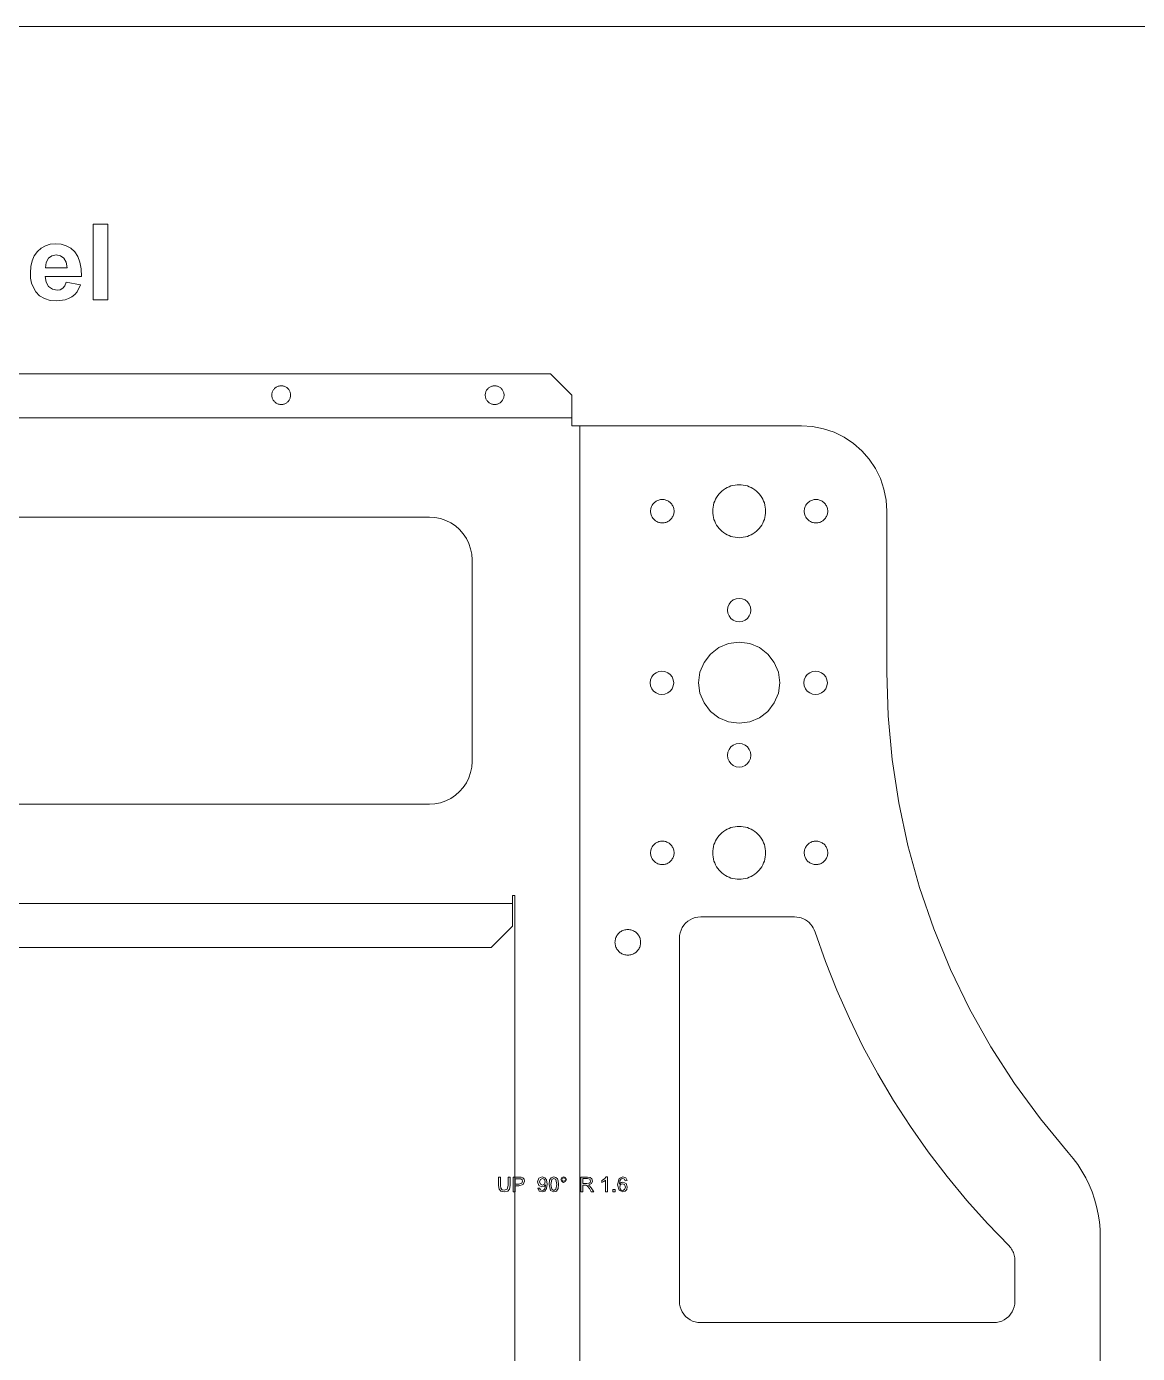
# Model space of a CAD drawing. Extents: x -144 to 2042, y -154 to 468.
# Drawn here: x 1122.8 to 1383, y 157 to 467.7 of the extents above; entities that cross this region are included whole.
import ezdxf

# ---------------------------------------------------------------- set-up
doc = ezdxf.new("R2010")
doc.units = 0
for name, color, linetype, lineweight in [('2.5mm mild steel', 7, 'BYLAYER', 5), ('Layer0', 7, 'BYLAYER', 5), ('MTEXT', 7, 'BYLAYER', 5)]:
    doc.layers.add(name, color=color, linetype=linetype, lineweight=lineweight)

msp = doc.modelspace()

# ---------------------------------------------------------------- linework, layer by layer
at = {"layer": '2.5mm mild steel'}
for p, q in [((1138.4, 403.69), (1138.4, 421.39)), ((1138.4, 421.39), (1141.79, 421.39)), ((1141.79, 421.39), (1141.79, 403.69)), ((1126.21, 415.78), (1127.21, 416.35)), ((1127.21, 416.35), (1128.32, 416.69)), ((1128.32, 416.69), (1129.53, 416.8)), ((1129.53, 416.8), (1130.89, 416.68)), ((1130.89, 416.68), (1132.09, 416.33)), ((1124.07, 412.84), (1124.59, 414.01)), ((1124.59, 414.01), (1125.32, 415)), ((1125.32, 415), (1126.21, 415.78)), ((1127.9, 413.4), (1127.36, 412.44)), ((1128.73, 414), (1127.9, 413.4)), ((1129.74, 414.2), (1128.73, 414)), ((1130.7, 414.01), (1129.74, 414.2)), ((1131.5, 413.44), (1130.7, 414.01)), ((1132.05, 412.49), (1131.5, 413.44)), ((1132.09, 416.33), (1133.15, 415.74)), ((1133.15, 415.74), (1134.05, 414.91)), ((1134.05, 414.91), (1134.77, 413.84)), ((1134.77, 413.84), (1135.27, 412.52)), ((1123.66, 410), (1123.76, 411.51)), ((1123.76, 411.51), (1124.07, 412.84)), ((1127.36, 412.44), (1127.19, 411.2)), ((1127.19, 411.2), (1132.26, 411.2)), ((1132.26, 411.2), (1132.05, 412.49)), ((1135.27, 412.52), (1135.56, 410.95)), ((1135.56, 410.95), (1135.63, 409.12)), ((1123.73, 408.73), (1123.66, 410)), ((1123.97, 407.56), (1123.73, 408.73)), ((1124.37, 406.52), (1123.97, 407.56)), ((1135.63, 409.12), (1127.13, 409.12)), ((1127.13, 409.12), (1127.36, 407.78)), ((1127.36, 407.78), (1127.95, 406.77)), ((1131.73, 406.94), (1132.07, 407.77)), ((1132.07, 407.77), (1135.45, 407.2)), ((1135.45, 407.2), (1134.61, 405.56)), ((1124.92, 405.58), (1124.37, 406.52)), ((1125.83, 404.63), (1124.92, 405.58)), ((1126.96, 403.95), (1125.83, 404.63)), ((1128.31, 403.54), (1126.96, 403.95)), ((1127.95, 406.77), (1128.83, 406.14)), ((1128.83, 406.14), (1129.91, 405.93)), ((1129.91, 405.93), (1130.64, 406.04)), ((1130.64, 406.04), (1131.25, 406.37)), ((1131.25, 406.37), (1131.73, 406.94)), ((1132.64, 403.95), (1131.81, 403.64)), ((1133.39, 404.37), (1132.64, 403.95)), ((1134.05, 404.91), (1133.39, 404.37)), ((1134.61, 405.56), (1134.05, 404.91)), ((1129.87, 403.4), (1128.31, 403.54)), ((1131.81, 403.64), (1129.87, 403.4)), ((1141.79, 403.69), (1138.4, 403.69))]:
    msp.add_line(p, q, dxfattribs=at)
at = {"layer": 'Layer0'}
for p, q in [((-143.91, 467.66), (1391.75, 467.66)), ((1245.55, 386.35), (868.75, 386.35)), ((1250.55, 381.35), (1245.55, 386.35)), ((1180.4, 382.2), (1180.34, 382.03)), ((1180.47, 382.35), (1180.4, 382.2)), ((1180.56, 382.5), (1180.47, 382.35)), ((1180.65, 382.65), (1180.56, 382.5)), ((1180.76, 382.78), (1180.65, 382.65)), ((1180.88, 382.91), (1180.76, 382.78)), ((1181.01, 383.03), (1180.88, 382.91)), ((1181.14, 383.13), (1181.01, 383.03)), ((1181.29, 383.23), (1181.14, 383.13)), ((1181.44, 383.31), (1181.29, 383.23)), ((1181.59, 383.39), (1181.44, 383.31)), ((1181.75, 383.45), (1181.59, 383.39)), ((1181.92, 383.49), (1181.75, 383.45)), ((1182.09, 383.53), (1181.92, 383.49)), ((1182.26, 383.55), (1182.09, 383.53)), ((1182.43, 383.55), (1182.26, 383.55)), ((1182.61, 383.55), (1182.43, 383.55)), ((1182.78, 383.53), (1182.61, 383.55)), ((1182.95, 383.49), (1182.78, 383.53)), ((1183.11, 383.45), (1182.95, 383.49)), ((1183.28, 383.39), (1183.11, 383.45)), ((1183.43, 383.31), (1183.28, 383.39)), ((1183.58, 383.23), (1183.43, 383.31)), ((1183.73, 383.13), (1183.58, 383.23)), ((1183.86, 383.03), (1183.73, 383.13)), ((1183.99, 382.91), (1183.86, 383.03)), ((1184.11, 382.78), (1183.99, 382.91)), ((1184.21, 382.65), (1184.11, 382.78)), ((1184.31, 382.5), (1184.21, 382.65)), ((1184.39, 382.35), (1184.31, 382.5)), ((1184.47, 382.2), (1184.39, 382.35)), ((1184.53, 382.03), (1184.47, 382.2)), ((1230.4, 382.2), (1230.34, 382.03)), ((1230.47, 382.35), (1230.4, 382.2)), ((1230.56, 382.5), (1230.47, 382.35)), ((1230.65, 382.65), (1230.56, 382.5)), ((1230.76, 382.78), (1230.65, 382.65)), ((1230.88, 382.91), (1230.76, 382.78)), ((1231.01, 383.03), (1230.88, 382.91)), ((1231.14, 383.13), (1231.01, 383.03)), ((1231.29, 383.23), (1231.14, 383.13)), ((1231.44, 383.31), (1231.29, 383.23)), ((1231.59, 383.39), (1231.44, 383.31)), ((1231.75, 383.45), (1231.59, 383.39)), ((1231.92, 383.49), (1231.75, 383.45)), ((1232.09, 383.53), (1231.92, 383.49)), ((1232.26, 383.55), (1232.09, 383.53)), ((1232.43, 383.55), (1232.26, 383.55)), ((1232.61, 383.55), (1232.43, 383.55)), ((1232.78, 383.53), (1232.61, 383.55)), ((1232.95, 383.49), (1232.78, 383.53)), ((1233.11, 383.45), (1232.95, 383.49)), ((1233.28, 383.39), (1233.11, 383.45)), ((1233.43, 383.31), (1233.28, 383.39)), ((1233.58, 383.23), (1233.43, 383.31)), ((1233.73, 383.13), (1233.58, 383.23)), ((1233.86, 383.03), (1233.73, 383.13)), ((1233.99, 382.91), (1233.86, 383.03)), ((1234.11, 382.78), (1233.99, 382.91)), ((1234.21, 382.65), (1234.11, 382.78)), ((1234.31, 382.5), (1234.21, 382.65)), ((1234.39, 382.35), (1234.31, 382.5)), ((1234.47, 382.2), (1234.39, 382.35)), ((1234.53, 382.03), (1234.47, 382.2)), ((1180.24, 381.53), (1180.23, 381.35)), ((1180.23, 381.35), (1180.24, 381.18)), ((1180.26, 381.7), (1180.24, 381.53)), ((1180.24, 381.18), (1180.26, 381.01)), ((1180.3, 381.87), (1180.26, 381.7)), ((1180.26, 381.01), (1180.3, 380.84)), ((1180.34, 382.03), (1180.3, 381.87)), ((1180.3, 380.84), (1180.34, 380.67)), ((1180.34, 380.67), (1180.4, 380.51)), ((1180.4, 380.51), (1180.47, 380.36)), ((1180.47, 380.36), (1180.56, 380.2)), ((1180.56, 380.2), (1180.65, 380.06)), ((1180.65, 380.06), (1180.76, 379.93)), ((1180.76, 379.93), (1180.88, 379.8)), ((1180.88, 379.8), (1181.01, 379.68)), ((1181.01, 379.68), (1181.14, 379.57)), ((1181.14, 379.57), (1181.29, 379.48)), ((1181.29, 379.48), (1181.44, 379.39)), ((1181.44, 379.39), (1181.59, 379.32)), ((1181.59, 379.32), (1181.75, 379.26)), ((1181.75, 379.26), (1181.92, 379.21)), ((1181.92, 379.21), (1182.09, 379.18)), ((1182.09, 379.18), (1182.26, 379.16)), ((1182.26, 379.16), (1182.43, 379.15)), ((1182.43, 379.15), (1182.61, 379.16)), ((1182.61, 379.16), (1182.78, 379.18)), ((1182.78, 379.18), (1182.95, 379.21)), ((1182.95, 379.21), (1183.11, 379.26)), ((1183.11, 379.26), (1183.28, 379.32)), ((1183.28, 379.32), (1183.43, 379.39)), ((1183.43, 379.39), (1183.58, 379.48)), ((1183.58, 379.48), (1183.73, 379.57)), ((1183.73, 379.57), (1183.86, 379.68)), ((1183.86, 379.68), (1183.99, 379.8)), ((1183.99, 379.8), (1184.11, 379.93)), ((1184.11, 379.93), (1184.21, 380.06)), ((1184.21, 380.06), (1184.31, 380.2)), ((1184.31, 380.2), (1184.39, 380.36)), ((1184.39, 380.36), (1184.47, 380.51)), ((1184.47, 380.51), (1184.53, 380.67)), ((1184.57, 381.87), (1184.53, 382.03)), ((1184.53, 380.67), (1184.57, 380.84)), ((1184.61, 381.7), (1184.57, 381.87)), ((1184.57, 380.84), (1184.61, 381.01)), ((1184.63, 381.53), (1184.61, 381.7)), ((1184.61, 381.01), (1184.63, 381.18)), ((1184.63, 381.35), (1184.63, 381.53)), ((1184.63, 381.18), (1184.63, 381.35)), ((1230.24, 381.53), (1230.23, 381.35)), ((1230.23, 381.35), (1230.24, 381.18)), ((1230.26, 381.7), (1230.24, 381.53)), ((1230.24, 381.18), (1230.26, 381.01)), ((1230.3, 381.87), (1230.26, 381.7)), ((1230.26, 381.01), (1230.3, 380.84)), ((1230.34, 382.03), (1230.3, 381.87)), ((1230.3, 380.84), (1230.34, 380.67)), ((1230.34, 380.67), (1230.4, 380.51)), ((1230.4, 380.51), (1230.47, 380.36)), ((1230.47, 380.36), (1230.56, 380.2)), ((1230.56, 380.2), (1230.65, 380.06)), ((1230.65, 380.06), (1230.76, 379.93)), ((1230.76, 379.93), (1230.88, 379.8)), ((1230.88, 379.8), (1231.01, 379.68)), ((1231.01, 379.68), (1231.14, 379.57)), ((1231.14, 379.57), (1231.29, 379.48)), ((1231.29, 379.48), (1231.44, 379.39)), ((1231.44, 379.39), (1231.59, 379.32)), ((1231.59, 379.32), (1231.75, 379.26)), ((1231.75, 379.26), (1231.92, 379.21)), ((1231.92, 379.21), (1232.09, 379.18)), ((1232.09, 379.18), (1232.26, 379.16)), ((1232.26, 379.16), (1232.43, 379.15)), ((1232.43, 379.15), (1232.61, 379.16)), ((1232.61, 379.16), (1232.78, 379.18)), ((1232.78, 379.18), (1232.95, 379.21)), ((1232.95, 379.21), (1233.11, 379.26)), ((1233.11, 379.26), (1233.28, 379.32)), ((1233.28, 379.32), (1233.43, 379.39)), ((1233.43, 379.39), (1233.58, 379.48)), ((1233.58, 379.48), (1233.73, 379.57)), ((1233.73, 379.57), (1233.86, 379.68)), ((1233.86, 379.68), (1233.99, 379.8)), ((1233.99, 379.8), (1234.11, 379.93)), ((1234.11, 379.93), (1234.21, 380.06)), ((1234.21, 380.06), (1234.31, 380.2)), ((1234.31, 380.2), (1234.39, 380.36)), ((1234.39, 380.36), (1234.47, 380.51)), ((1234.47, 380.51), (1234.53, 380.67)), ((1234.57, 381.87), (1234.53, 382.03)), ((1234.53, 380.67), (1234.57, 380.84)), ((1234.61, 381.7), (1234.57, 381.87)), ((1234.57, 380.84), (1234.61, 381.01)), ((1234.63, 381.53), (1234.61, 381.7)), ((1234.61, 381.01), (1234.63, 381.18)), ((1234.63, 381.35), (1234.63, 381.53)), ((1234.63, 381.18), (1234.63, 381.35)), ((1250.55, 381.35), (1250.55, 376.07)), ((1250.55, 376.07), (1250.55, 374.18)), ((1250.55, 374.18), (1252.43, 374.18)), ((1252.43, 374.18), (1304.32, 374.18)), ((1306.93, 374.01), (1304.32, 374.18)), ((1309.5, 373.5), (1306.93, 374.01)), ((1311.97, 372.66), (1309.5, 373.5)), ((1314.32, 371.5), (1311.97, 372.66)), ((1316.49, 370.05), (1314.32, 371.5)), ((1318.46, 368.33), (1316.49, 370.05)), ((1320.19, 366.36), (1318.46, 368.33)), ((1321.64, 364.18), (1320.19, 366.36)), ((1322.8, 361.84), (1321.64, 364.18)), ((1323.64, 359.36), (1322.8, 361.84)), ((1284.43, 357.42), (1284.2, 357)), ((1284.7, 357.83), (1284.43, 357.42)), ((1285.01, 358.21), (1284.7, 357.83)), ((1285.34, 358.57), (1285.01, 358.21)), ((1285.69, 358.9), (1285.34, 358.57)), ((1286.08, 359.2), (1285.69, 358.9)), ((1286.48, 359.47), (1286.08, 359.2)), ((1286.9, 359.71), (1286.48, 359.47)), ((1287.35, 359.91), (1286.9, 359.71)), ((1287.8, 360.08), (1287.35, 359.91)), ((1288.27, 360.21), (1287.8, 360.08)), ((1288.75, 360.31), (1288.27, 360.21)), ((1289.23, 360.36), (1288.75, 360.31)), ((1289.72, 360.38), (1289.23, 360.36)), ((1290.21, 360.36), (1289.72, 360.38)), ((1290.69, 360.31), (1290.21, 360.36)), ((1291.17, 360.21), (1290.69, 360.31)), ((1291.64, 360.08), (1291.17, 360.21)), ((1292.09, 359.91), (1291.64, 360.08)), ((1292.53, 359.71), (1292.09, 359.91)), ((1292.96, 359.47), (1292.53, 359.71)), ((1293.36, 359.2), (1292.96, 359.47)), ((1293.75, 358.9), (1293.36, 359.2)), ((1294.1, 358.57), (1293.75, 358.9)), ((1294.43, 358.21), (1294.1, 358.57)), ((1294.74, 357.83), (1294.43, 358.21)), ((1295.01, 357.42), (1294.74, 357.83)), ((1295.24, 357), (1295.01, 357.42)), ((1324.15, 356.79), (1323.64, 359.36)), ((1268.98, 354.4), (1268.97, 354.18)), ((1269, 354.61), (1268.98, 354.4)), ((1269.05, 354.83), (1269, 354.61)), ((1269.1, 355.03), (1269.05, 354.83)), ((1269.18, 355.24), (1269.1, 355.03)), ((1269.27, 355.43), (1269.18, 355.24)), ((1269.37, 355.62), (1269.27, 355.43)), ((1269.49, 355.8), (1269.37, 355.62)), ((1269.63, 355.97), (1269.49, 355.8)), ((1269.78, 356.13), (1269.63, 355.97)), ((1269.93, 356.28), (1269.78, 356.13)), ((1270.1, 356.41), (1269.93, 356.28)), ((1270.28, 356.53), (1270.1, 356.41)), ((1270.47, 356.63), (1270.28, 356.53)), ((1270.67, 356.72), (1270.47, 356.63)), ((1270.87, 356.8), (1270.67, 356.72)), ((1271.08, 356.86), (1270.87, 356.8)), ((1271.29, 356.9), (1271.08, 356.86)), ((1271.5, 356.93), (1271.29, 356.9)), ((1271.72, 356.93), (1271.5, 356.93)), ((1271.94, 356.93), (1271.72, 356.93)), ((1272.15, 356.9), (1271.94, 356.93)), ((1272.36, 356.86), (1272.15, 356.9)), ((1272.57, 356.8), (1272.36, 356.86)), ((1272.77, 356.72), (1272.57, 356.8)), ((1272.97, 356.63), (1272.77, 356.72)), ((1273.16, 356.53), (1272.97, 356.63)), ((1273.34, 356.41), (1273.16, 356.53)), ((1273.51, 356.28), (1273.34, 356.41)), ((1273.66, 356.13), (1273.51, 356.28)), ((1273.81, 355.97), (1273.66, 356.13)), ((1273.94, 355.8), (1273.81, 355.97)), ((1274.06, 355.62), (1273.94, 355.8)), ((1274.17, 355.43), (1274.06, 355.62)), ((1274.26, 355.24), (1274.17, 355.43)), ((1274.33, 355.03), (1274.26, 355.24)), ((1274.39, 354.83), (1274.33, 355.03)), ((1274.44, 354.61), (1274.39, 354.83)), ((1274.46, 354.4), (1274.44, 354.61)), ((1274.47, 354.18), (1274.46, 354.4)), ((1283.54, 354.67), (1283.52, 354.18)), ((1283.6, 355.15), (1283.54, 354.67)), ((1283.69, 355.63), (1283.6, 355.15)), ((1283.82, 356.1), (1283.69, 355.63)), ((1283.99, 356.56), (1283.82, 356.1)), ((1284.2, 357), (1283.99, 356.56)), ((1295.45, 356.56), (1295.24, 357)), ((1295.62, 356.1), (1295.45, 356.56)), ((1295.75, 355.63), (1295.62, 356.1)), ((1295.84, 355.15), (1295.75, 355.63)), ((1295.9, 354.67), (1295.84, 355.15)), ((1295.92, 354.18), (1295.9, 354.67)), ((1304.98, 354.4), (1304.97, 354.18)), ((1305, 354.61), (1304.98, 354.4)), ((1305.05, 354.83), (1305, 354.61)), ((1305.1, 355.03), (1305.05, 354.83)), ((1305.18, 355.24), (1305.1, 355.03)), ((1305.27, 355.43), (1305.18, 355.24)), ((1305.37, 355.62), (1305.27, 355.43)), ((1305.49, 355.8), (1305.37, 355.62)), ((1305.63, 355.97), (1305.49, 355.8)), ((1305.78, 356.13), (1305.63, 355.97)), ((1305.93, 356.28), (1305.78, 356.13)), ((1306.1, 356.41), (1305.93, 356.28)), ((1306.28, 356.53), (1306.1, 356.41)), ((1306.47, 356.63), (1306.28, 356.53)), ((1306.67, 356.72), (1306.47, 356.63)), ((1306.87, 356.8), (1306.67, 356.72)), ((1307.08, 356.86), (1306.87, 356.8)), ((1307.29, 356.9), (1307.08, 356.86)), ((1307.5, 356.93), (1307.29, 356.9)), ((1307.72, 356.93), (1307.5, 356.93)), ((1307.94, 356.93), (1307.72, 356.93)), ((1308.15, 356.9), (1307.94, 356.93)), ((1308.36, 356.86), (1308.15, 356.9)), ((1308.57, 356.8), (1308.36, 356.86)), ((1308.77, 356.72), (1308.57, 356.8)), ((1308.97, 356.63), (1308.77, 356.72)), ((1309.16, 356.53), (1308.97, 356.63)), ((1309.34, 356.41), (1309.16, 356.53)), ((1309.51, 356.28), (1309.34, 356.41)), ((1309.66, 356.13), (1309.51, 356.28)), ((1309.81, 355.97), (1309.66, 356.13)), ((1309.94, 355.8), (1309.81, 355.97)), ((1310.06, 355.62), (1309.94, 355.8)), ((1310.17, 355.43), (1310.06, 355.62)), ((1310.26, 355.24), (1310.17, 355.43)), ((1310.33, 355.03), (1310.26, 355.24)), ((1310.39, 354.83), (1310.33, 355.03)), ((1310.44, 354.61), (1310.39, 354.83)), ((1310.46, 354.4), (1310.44, 354.61)), ((1310.47, 354.18), (1310.46, 354.4)), ((1324.32, 354.18), (1324.15, 356.79)), ((1217.15, 352.78), (897.15, 352.78)), ((1218.45, 352.7), (1217.15, 352.78)), ((1219.74, 352.44), (1218.45, 352.7)), ((1220.98, 352.02), (1219.74, 352.44)), ((1222.15, 351.44), (1220.98, 352.02)), ((1223.24, 350.72), (1222.15, 351.44)), ((1268.97, 354.18), (1268.98, 353.97)), ((1268.98, 353.97), (1269, 353.75)), ((1269, 353.75), (1269.05, 353.54)), ((1269.05, 353.54), (1269.1, 353.33)), ((1269.1, 353.33), (1269.18, 353.13)), ((1269.18, 353.13), (1269.27, 352.94)), ((1269.27, 352.94), (1269.37, 352.75)), ((1269.37, 352.75), (1269.49, 352.57)), ((1269.49, 352.57), (1269.63, 352.4)), ((1269.63, 352.4), (1269.78, 352.24)), ((1269.78, 352.24), (1269.93, 352.09)), ((1269.93, 352.09), (1270.1, 351.96)), ((1270.1, 351.96), (1270.28, 351.84)), ((1270.28, 351.84), (1270.47, 351.73)), ((1270.47, 351.73), (1270.67, 351.64)), ((1270.67, 351.64), (1270.87, 351.57)), ((1270.87, 351.57), (1271.08, 351.51)), ((1271.08, 351.51), (1271.29, 351.47)), ((1271.29, 351.47), (1271.5, 351.44)), ((1271.5, 351.44), (1271.72, 351.43)), ((1271.72, 351.43), (1271.94, 351.44)), ((1271.94, 351.44), (1272.15, 351.47)), ((1272.15, 351.47), (1272.36, 351.51)), ((1272.36, 351.51), (1272.57, 351.57)), ((1272.57, 351.57), (1272.77, 351.64)), ((1272.77, 351.64), (1272.97, 351.73)), ((1272.97, 351.73), (1273.16, 351.84)), ((1273.16, 351.84), (1273.34, 351.96)), ((1273.34, 351.96), (1273.51, 352.09)), ((1273.51, 352.09), (1273.66, 352.24)), ((1273.66, 352.24), (1273.81, 352.4)), ((1273.81, 352.4), (1273.94, 352.57)), ((1273.94, 352.57), (1274.06, 352.75)), ((1274.06, 352.75), (1274.17, 352.94)), ((1274.17, 352.94), (1274.26, 353.13)), ((1274.26, 353.13), (1274.33, 353.33)), ((1274.33, 353.33), (1274.39, 353.54)), ((1274.39, 353.54), (1274.44, 353.75)), ((1274.44, 353.75), (1274.46, 353.97)), ((1274.46, 353.97), (1274.47, 354.18)), ((1283.52, 354.18), (1283.54, 353.7)), ((1283.54, 353.7), (1283.6, 353.21)), ((1283.6, 353.21), (1283.69, 352.74)), ((1283.69, 352.74), (1283.82, 352.27)), ((1283.82, 352.27), (1283.99, 351.81)), ((1283.99, 351.81), (1284.2, 351.37)), ((1284.2, 351.37), (1284.43, 350.94)), ((1295.01, 350.94), (1295.24, 351.37)), ((1295.24, 351.37), (1295.45, 351.81)), ((1295.45, 351.81), (1295.62, 352.27)), ((1295.62, 352.27), (1295.75, 352.74)), ((1295.75, 352.74), (1295.84, 353.21)), ((1295.84, 353.21), (1295.9, 353.7)), ((1295.9, 353.7), (1295.92, 354.18)), ((1304.97, 354.18), (1304.98, 353.97)), ((1304.98, 353.97), (1305, 353.75)), ((1305, 353.75), (1305.05, 353.54)), ((1305.05, 353.54), (1305.1, 353.33)), ((1305.1, 353.33), (1305.18, 353.13)), ((1305.18, 353.13), (1305.27, 352.94)), ((1305.27, 352.94), (1305.37, 352.75)), ((1305.37, 352.75), (1305.49, 352.57)), ((1305.49, 352.57), (1305.63, 352.4)), ((1305.63, 352.4), (1305.78, 352.24)), ((1305.78, 352.24), (1305.93, 352.09)), ((1305.93, 352.09), (1306.1, 351.96)), ((1306.1, 351.96), (1306.28, 351.84)), ((1306.28, 351.84), (1306.47, 351.73)), ((1306.47, 351.73), (1306.67, 351.64)), ((1306.67, 351.64), (1306.87, 351.57)), ((1306.87, 351.57), (1307.08, 351.51)), ((1307.08, 351.51), (1307.29, 351.47)), ((1307.29, 351.47), (1307.5, 351.44)), ((1307.5, 351.44), (1307.72, 351.43)), ((1307.72, 351.43), (1307.94, 351.44)), ((1307.94, 351.44), (1308.15, 351.47)), ((1308.15, 351.47), (1308.36, 351.51)), ((1308.36, 351.51), (1308.57, 351.57)), ((1308.57, 351.57), (1308.77, 351.64)), ((1308.77, 351.64), (1308.97, 351.73)), ((1308.97, 351.73), (1309.16, 351.84)), ((1309.16, 351.84), (1309.34, 351.96)), ((1309.34, 351.96), (1309.51, 352.09)), ((1309.51, 352.09), (1309.66, 352.24)), ((1309.66, 352.24), (1309.81, 352.4)), ((1309.81, 352.4), (1309.94, 352.57)), ((1309.94, 352.57), (1310.06, 352.75)), ((1310.06, 352.75), (1310.17, 352.94)), ((1310.17, 352.94), (1310.26, 353.13)), ((1310.26, 353.13), (1310.33, 353.33)), ((1310.33, 353.33), (1310.39, 353.54)), ((1310.39, 353.54), (1310.44, 353.75)), ((1310.44, 353.75), (1310.46, 353.97)), ((1310.46, 353.97), (1310.47, 354.18)), ((1324.32, 354.18), (1324.32, 316.47)), ((1224.22, 349.86), (1223.24, 350.72)), ((1225.08, 348.87), (1224.22, 349.86)), ((1225.81, 347.78), (1225.08, 348.87)), ((1284.43, 350.94), (1284.7, 350.54)), ((1284.7, 350.54), (1285.01, 350.16)), ((1285.01, 350.16), (1285.34, 349.8)), ((1285.34, 349.8), (1285.69, 349.47)), ((1285.69, 349.47), (1286.08, 349.17)), ((1286.08, 349.17), (1286.48, 348.9)), ((1286.48, 348.9), (1286.9, 348.66)), ((1286.9, 348.66), (1287.35, 348.46)), ((1287.35, 348.46), (1287.8, 348.29)), ((1287.8, 348.29), (1288.27, 348.16)), ((1288.27, 348.16), (1288.75, 348.06)), ((1288.75, 348.06), (1289.23, 348)), ((1289.23, 348), (1289.72, 347.98)), ((1289.72, 347.98), (1290.21, 348)), ((1290.21, 348), (1290.69, 348.06)), ((1290.69, 348.06), (1291.17, 348.16)), ((1291.17, 348.16), (1291.64, 348.29)), ((1291.64, 348.29), (1292.09, 348.46)), ((1292.09, 348.46), (1292.53, 348.66)), ((1292.53, 348.66), (1292.96, 348.9)), ((1292.96, 348.9), (1293.36, 349.17)), ((1293.36, 349.17), (1293.75, 349.47)), ((1293.75, 349.47), (1294.1, 349.8)), ((1294.1, 349.8), (1294.43, 350.16)), ((1294.43, 350.16), (1294.74, 350.54)), ((1294.74, 350.54), (1295.01, 350.94)), ((1226.39, 346.61), (1225.81, 347.78)), ((1226.81, 345.37), (1226.39, 346.61)), ((1227.06, 344.09), (1226.81, 345.37)), ((1227.15, 342.78), (1227.06, 344.09)), ((1227.15, 295.58), (1227.15, 342.78)), ((1287.78, 332.97), (1287.34, 332.4)), ((1288.34, 333.4), (1287.78, 332.97)), ((1289.01, 333.68), (1288.34, 333.4)), ((1289.72, 333.77), (1289.01, 333.68)), ((1290.43, 333.68), (1289.72, 333.77)), ((1291.09, 333.4), (1290.43, 333.68)), ((1291.66, 332.97), (1291.09, 333.4)), ((1292.1, 332.4), (1291.66, 332.97)), ((1287.06, 331.73), (1286.97, 331.02)), ((1286.97, 331.02), (1287.06, 330.31)), ((1287.34, 332.4), (1287.06, 331.73)), ((1287.06, 330.31), (1287.34, 329.65)), ((1287.34, 329.65), (1287.78, 329.08)), ((1291.66, 329.08), (1292.1, 329.65)), ((1292.38, 331.73), (1292.1, 332.4)), ((1292.1, 329.65), (1292.38, 330.31)), ((1292.47, 331.02), (1292.38, 331.73)), ((1292.38, 330.31), (1292.47, 331.02)), ((1287.78, 329.08), (1288.34, 328.64)), ((1288.34, 328.64), (1289.01, 328.36)), ((1289.01, 328.36), (1289.72, 328.27)), ((1289.72, 328.27), (1290.43, 328.36)), ((1290.43, 328.36), (1291.09, 328.64)), ((1291.09, 328.64), (1291.66, 329.08)), ((1287.26, 323.2), (1284.97, 322.25)), ((1289.72, 323.52), (1287.26, 323.2)), ((1292.18, 323.2), (1289.72, 323.52)), ((1294.47, 322.25), (1292.18, 323.2)), ((1283, 320.74), (1281.49, 318.77)), ((1284.97, 322.25), (1283, 320.74)), ((1296.44, 320.74), (1294.47, 322.25)), ((1297.95, 318.77), (1296.44, 320.74)), ((1281.49, 318.77), (1280.54, 316.48)), ((1298.9, 316.48), (1297.95, 318.77)), ((1268.97, 314.7), (1268.88, 313.99)), ((1268.88, 313.99), (1268.97, 313.27)), ((1269.25, 315.36), (1268.97, 314.7)), ((1269.68, 315.93), (1269.25, 315.36)), ((1270.25, 316.37), (1269.68, 315.93)), ((1270.92, 316.64), (1270.25, 316.37)), ((1271.63, 316.74), (1270.92, 316.64)), ((1272.34, 316.64), (1271.63, 316.74)), ((1273, 316.37), (1272.34, 316.64)), ((1273.57, 315.93), (1273, 316.37)), ((1274.01, 315.36), (1273.57, 315.93)), ((1274.29, 314.7), (1274.01, 315.36)), ((1274.38, 313.99), (1274.29, 314.7)), ((1274.29, 313.27), (1274.38, 313.99)), ((1280.54, 316.48), (1280.22, 314.02)), ((1280.22, 314.02), (1280.54, 311.56)), ((1299.22, 314.02), (1298.9, 316.48)), ((1298.9, 311.56), (1299.22, 314.02)), ((1304.97, 314.7), (1304.88, 313.99)), ((1304.88, 313.99), (1304.97, 313.27)), ((1305.25, 315.36), (1304.97, 314.7)), ((1305.68, 315.93), (1305.25, 315.36)), ((1306.25, 316.37), (1305.68, 315.93)), ((1306.92, 316.64), (1306.25, 316.37)), ((1307.63, 316.74), (1306.92, 316.64)), ((1308.34, 316.64), (1307.63, 316.74)), ((1309, 316.37), (1308.34, 316.64)), ((1309.57, 315.93), (1309, 316.37)), ((1310.01, 315.36), (1309.57, 315.93)), ((1310.29, 314.7), (1310.01, 315.36)), ((1310.38, 313.99), (1310.29, 314.7)), ((1310.29, 313.27), (1310.38, 313.99)), ((1324.32, 316.47), (1324.63, 306.24)), ((1268.97, 313.27), (1269.25, 312.61)), ((1269.25, 312.61), (1269.68, 312.04)), ((1269.68, 312.04), (1270.25, 311.61)), ((1270.25, 311.61), (1270.92, 311.33)), ((1270.92, 311.33), (1271.63, 311.24)), ((1271.63, 311.24), (1272.34, 311.33)), ((1272.34, 311.33), (1273, 311.61)), ((1273, 311.61), (1273.57, 312.04)), ((1273.57, 312.04), (1274.01, 312.61)), ((1274.01, 312.61), (1274.29, 313.27)), ((1280.54, 311.56), (1281.49, 309.27)), ((1297.95, 309.27), (1298.9, 311.56)), ((1304.97, 313.27), (1305.25, 312.61)), ((1305.25, 312.61), (1305.68, 312.04)), ((1305.68, 312.04), (1306.25, 311.61)), ((1306.25, 311.61), (1306.92, 311.33)), ((1306.92, 311.33), (1307.63, 311.24)), ((1307.63, 311.24), (1308.34, 311.33)), ((1308.34, 311.33), (1309, 311.61)), ((1309, 311.61), (1309.57, 312.04)), ((1309.57, 312.04), (1310.01, 312.61)), ((1310.01, 312.61), (1310.29, 313.27)), ((1281.49, 309.27), (1283, 307.3)), ((1296.44, 307.3), (1297.95, 309.27)), ((1283, 307.3), (1284.97, 305.79)), ((1284.97, 305.79), (1287.26, 304.84)), ((1287.26, 304.84), (1289.72, 304.52)), ((1289.72, 304.52), (1292.18, 304.84)), ((1292.18, 304.84), (1294.47, 305.79)), ((1294.47, 305.79), (1296.44, 307.3)), ((1324.63, 306.24), (1325.55, 296.04)), ((1287.34, 298.4), (1287.06, 297.73)), ((1287.78, 298.97), (1287.34, 298.4)), ((1288.34, 299.4), (1287.78, 298.97)), ((1289.01, 299.68), (1288.34, 299.4)), ((1289.72, 299.77), (1289.01, 299.68)), ((1290.43, 299.68), (1289.72, 299.77)), ((1291.09, 299.4), (1290.43, 299.68)), ((1291.66, 298.97), (1291.09, 299.4)), ((1292.1, 298.4), (1291.66, 298.97)), ((1292.38, 297.73), (1292.1, 298.4)), ((1227.06, 294.28), (1227.15, 295.58)), ((1287.06, 297.73), (1286.97, 297.02)), ((1286.97, 297.02), (1287.06, 296.31)), ((1287.06, 296.31), (1287.34, 295.65)), ((1287.34, 295.65), (1287.78, 295.08)), ((1291.66, 295.08), (1292.1, 295.65)), ((1292.1, 295.65), (1292.38, 296.31)), ((1292.47, 297.02), (1292.38, 297.73)), ((1292.38, 296.31), (1292.47, 297.02)), ((1325.55, 296.04), (1327.09, 285.92)), ((1226.39, 291.76), (1226.81, 293)), ((1226.81, 293), (1227.06, 294.28)), ((1287.78, 295.08), (1288.34, 294.64)), ((1288.34, 294.64), (1289.01, 294.36)), ((1289.01, 294.36), (1289.72, 294.27)), ((1289.72, 294.27), (1290.43, 294.36)), ((1290.43, 294.36), (1291.09, 294.64)), ((1291.09, 294.64), (1291.66, 295.08)), ((1224.22, 288.51), (1225.08, 289.5)), ((1225.08, 289.5), (1225.81, 290.58)), ((1225.81, 290.58), (1226.39, 291.76)), ((1218.45, 285.67), (1219.74, 285.92)), ((1219.74, 285.92), (1220.98, 286.35)), ((1220.98, 286.35), (1222.15, 286.92)), ((1222.15, 286.92), (1223.24, 287.65)), ((1223.24, 287.65), (1224.22, 288.51)), ((1327.09, 285.92), (1329.23, 275.91)), ((897.15, 285.58), (1217.15, 285.58)), ((1217.15, 285.58), (1218.45, 285.67)), ((1286.9, 279.71), (1286.48, 279.47)), ((1287.35, 279.91), (1286.9, 279.71)), ((1287.8, 280.08), (1287.35, 279.91)), ((1288.27, 280.21), (1287.8, 280.08)), ((1288.75, 280.31), (1288.27, 280.21)), ((1289.23, 280.36), (1288.75, 280.31)), ((1289.72, 280.38), (1289.23, 280.36)), ((1290.21, 280.36), (1289.72, 280.38)), ((1290.69, 280.31), (1290.21, 280.36)), ((1291.17, 280.21), (1290.69, 280.31)), ((1291.64, 280.08), (1291.17, 280.21)), ((1292.09, 279.91), (1291.64, 280.08)), ((1292.53, 279.71), (1292.09, 279.91)), ((1292.96, 279.47), (1292.53, 279.71)), ((1270.28, 276.53), (1270.1, 276.41)), ((1270.47, 276.63), (1270.28, 276.53)), ((1270.67, 276.72), (1270.47, 276.63)), ((1270.87, 276.8), (1270.67, 276.72)), ((1271.08, 276.86), (1270.87, 276.8)), ((1271.29, 276.9), (1271.08, 276.86)), ((1271.5, 276.93), (1271.29, 276.9)), ((1271.72, 276.93), (1271.5, 276.93)), ((1271.94, 276.93), (1271.72, 276.93)), ((1272.15, 276.9), (1271.94, 276.93)), ((1272.36, 276.86), (1272.15, 276.9)), ((1272.57, 276.8), (1272.36, 276.86)), ((1272.77, 276.72), (1272.57, 276.8)), ((1272.97, 276.63), (1272.77, 276.72)), ((1273.16, 276.53), (1272.97, 276.63)), ((1273.34, 276.41), (1273.16, 276.53)), ((1283.99, 276.56), (1283.82, 276.1)), ((1284.2, 277), (1283.99, 276.56)), ((1284.43, 277.42), (1284.2, 277)), ((1284.7, 277.83), (1284.43, 277.42)), ((1285.01, 278.21), (1284.7, 277.83)), ((1285.34, 278.57), (1285.01, 278.21)), ((1285.69, 278.9), (1285.34, 278.57)), ((1286.08, 279.2), (1285.69, 278.9)), ((1286.48, 279.47), (1286.08, 279.2)), ((1293.36, 279.2), (1292.96, 279.47)), ((1293.75, 278.9), (1293.36, 279.2)), ((1294.1, 278.57), (1293.75, 278.9)), ((1294.43, 278.21), (1294.1, 278.57)), ((1294.74, 277.83), (1294.43, 278.21)), ((1295.01, 277.42), (1294.74, 277.83)), ((1295.24, 277), (1295.01, 277.42)), ((1295.45, 276.56), (1295.24, 277)), ((1295.62, 276.1), (1295.45, 276.56)), ((1306.3, 276.54), (1306.12, 276.42)), ((1306.49, 276.64), (1306.3, 276.54)), ((1306.69, 276.73), (1306.49, 276.64)), ((1306.89, 276.81), (1306.69, 276.73)), ((1307.1, 276.86), (1306.89, 276.81)), ((1307.31, 276.9), (1307.1, 276.86)), ((1307.53, 276.93), (1307.31, 276.9)), ((1307.74, 276.93), (1307.53, 276.93)), ((1307.96, 276.92), (1307.74, 276.93)), ((1308.17, 276.9), (1307.96, 276.92)), ((1308.38, 276.85), (1308.17, 276.9)), ((1308.59, 276.79), (1308.38, 276.85)), ((1308.79, 276.72), (1308.59, 276.79)), ((1308.99, 276.62), (1308.79, 276.72)), ((1309.18, 276.52), (1308.99, 276.62)), ((1268.98, 274.4), (1268.97, 274.18)), ((1268.97, 274.18), (1268.98, 273.97)), ((1269, 274.61), (1268.98, 274.4)), ((1268.98, 273.97), (1269, 273.75)), ((1269.05, 274.83), (1269, 274.61)), ((1269, 273.75), (1269.05, 273.54)), ((1269.1, 275.03), (1269.05, 274.83)), ((1269.05, 273.54), (1269.1, 273.33)), ((1269.18, 275.24), (1269.1, 275.03)), ((1269.27, 275.43), (1269.18, 275.24)), ((1269.37, 275.62), (1269.27, 275.43)), ((1269.49, 275.8), (1269.37, 275.62)), ((1269.63, 275.97), (1269.49, 275.8)), ((1269.78, 276.13), (1269.63, 275.97)), ((1269.93, 276.28), (1269.78, 276.13)), ((1270.1, 276.41), (1269.93, 276.28)), ((1273.51, 276.28), (1273.34, 276.41)), ((1273.66, 276.13), (1273.51, 276.28)), ((1273.81, 275.97), (1273.66, 276.13)), ((1273.94, 275.8), (1273.81, 275.97)), ((1274.06, 275.62), (1273.94, 275.8)), ((1274.17, 275.43), (1274.06, 275.62)), ((1274.26, 275.24), (1274.17, 275.43)), ((1274.33, 275.03), (1274.26, 275.24)), ((1274.39, 274.83), (1274.33, 275.03)), ((1274.33, 273.33), (1274.39, 273.54)), ((1274.44, 274.61), (1274.39, 274.83)), ((1274.39, 273.54), (1274.44, 273.75)), ((1274.46, 274.4), (1274.44, 274.61)), ((1274.44, 273.75), (1274.46, 273.97)), ((1274.47, 274.18), (1274.46, 274.4)), ((1274.46, 273.97), (1274.47, 274.18)), ((1283.54, 274.67), (1283.52, 274.18)), ((1283.52, 274.18), (1283.54, 273.7)), ((1283.6, 275.15), (1283.54, 274.67)), ((1283.54, 273.7), (1283.6, 273.21)), ((1283.69, 275.63), (1283.6, 275.15)), ((1283.82, 276.1), (1283.69, 275.63)), ((1295.75, 275.63), (1295.62, 276.1)), ((1295.84, 275.15), (1295.75, 275.63)), ((1295.9, 274.67), (1295.84, 275.15)), ((1295.84, 273.21), (1295.9, 273.7)), ((1295.92, 274.18), (1295.9, 274.67)), ((1295.9, 273.7), (1295.92, 274.18)), ((1304.98, 274.42), (1304.97, 274.21)), ((1304.97, 274.21), (1304.98, 273.99)), ((1305.01, 274.64), (1304.98, 274.42)), ((1304.98, 273.99), (1305, 273.78)), ((1305, 273.78), (1305.04, 273.56)), ((1305.05, 274.85), (1305.01, 274.64)), ((1305.04, 273.56), (1305.1, 273.36)), ((1305.11, 275.06), (1305.05, 274.85)), ((1305.19, 275.26), (1305.11, 275.06)), ((1305.28, 275.45), (1305.19, 275.26)), ((1305.39, 275.64), (1305.28, 275.45)), ((1305.51, 275.82), (1305.39, 275.64)), ((1305.64, 275.99), (1305.51, 275.82)), ((1305.79, 276.14), (1305.64, 275.99)), ((1305.95, 276.29), (1305.79, 276.14)), ((1306.12, 276.42), (1305.95, 276.29)), ((1309.35, 276.4), (1309.18, 276.52)), ((1309.52, 276.26), (1309.35, 276.4)), ((1309.68, 276.11), (1309.52, 276.26)), ((1309.83, 275.95), (1309.68, 276.11)), ((1309.96, 275.78), (1309.83, 275.95)), ((1310.08, 275.6), (1309.96, 275.78)), ((1310.18, 275.41), (1310.08, 275.6)), ((1310.27, 275.22), (1310.18, 275.41)), ((1310.34, 275.01), (1310.27, 275.22)), ((1310.33, 273.31), (1310.39, 273.52)), ((1310.4, 274.8), (1310.34, 275.01)), ((1310.39, 273.52), (1310.43, 273.73)), ((1310.44, 274.59), (1310.4, 274.8)), ((1310.43, 273.73), (1310.46, 273.95)), ((1310.46, 274.38), (1310.44, 274.59)), ((1310.47, 274.16), (1310.46, 274.38)), ((1310.46, 273.95), (1310.47, 274.16)), ((1329.23, 275.91), (1331.97, 266.05)), ((1269.1, 273.33), (1269.18, 273.13)), ((1269.18, 273.13), (1269.27, 272.94)), ((1269.27, 272.94), (1269.37, 272.75)), ((1269.37, 272.75), (1269.49, 272.57)), ((1269.49, 272.57), (1269.63, 272.4)), ((1269.63, 272.4), (1269.78, 272.24)), ((1269.78, 272.24), (1269.93, 272.09)), ((1269.93, 272.09), (1270.1, 271.96)), ((1270.1, 271.96), (1270.28, 271.84)), ((1270.28, 271.84), (1270.47, 271.73)), ((1270.47, 271.73), (1270.67, 271.64)), ((1270.67, 271.64), (1270.87, 271.57)), ((1270.87, 271.57), (1271.08, 271.51)), ((1271.08, 271.51), (1271.29, 271.47)), ((1271.29, 271.47), (1271.5, 271.44)), ((1271.5, 271.44), (1271.72, 271.43)), ((1271.72, 271.43), (1271.94, 271.44)), ((1271.94, 271.44), (1272.15, 271.47)), ((1272.15, 271.47), (1272.36, 271.51)), ((1272.36, 271.51), (1272.57, 271.57)), ((1272.57, 271.57), (1272.77, 271.64)), ((1272.77, 271.64), (1272.97, 271.73)), ((1272.97, 271.73), (1273.16, 271.84)), ((1273.16, 271.84), (1273.34, 271.96)), ((1273.34, 271.96), (1273.51, 272.09)), ((1273.51, 272.09), (1273.66, 272.24)), ((1273.66, 272.24), (1273.81, 272.4)), ((1273.81, 272.4), (1273.94, 272.57)), ((1273.94, 272.57), (1274.06, 272.75)), ((1274.06, 272.75), (1274.17, 272.94)), ((1274.17, 272.94), (1274.26, 273.13)), ((1274.26, 273.13), (1274.33, 273.33)), ((1283.6, 273.21), (1283.69, 272.74)), ((1283.69, 272.74), (1283.82, 272.27)), ((1283.82, 272.27), (1283.99, 271.81)), ((1283.99, 271.81), (1284.2, 271.37)), ((1284.2, 271.37), (1284.43, 270.94)), ((1284.43, 270.94), (1284.7, 270.54)), ((1284.7, 270.54), (1285.01, 270.16)), ((1294.43, 270.16), (1294.74, 270.54)), ((1294.74, 270.54), (1295.01, 270.94)), ((1295.01, 270.94), (1295.24, 271.37)), ((1295.24, 271.37), (1295.45, 271.81)), ((1295.45, 271.81), (1295.62, 272.27)), ((1295.62, 272.27), (1295.75, 272.74)), ((1295.75, 272.74), (1295.84, 273.21)), ((1305.1, 273.36), (1305.17, 273.15)), ((1305.17, 273.15), (1305.26, 272.96)), ((1305.26, 272.96), (1305.36, 272.77)), ((1305.36, 272.77), (1305.48, 272.59)), ((1305.48, 272.59), (1305.61, 272.42)), ((1305.61, 272.42), (1305.76, 272.26)), ((1305.76, 272.26), (1305.92, 272.11)), ((1305.92, 272.11), (1306.08, 271.97)), ((1306.08, 271.97), (1306.26, 271.85)), ((1306.26, 271.85), (1306.45, 271.74)), ((1306.45, 271.74), (1306.65, 271.65)), ((1306.65, 271.65), (1306.85, 271.58)), ((1306.85, 271.58), (1307.06, 271.52)), ((1307.06, 271.52), (1307.27, 271.47)), ((1307.27, 271.47), (1307.48, 271.44)), ((1307.48, 271.44), (1307.7, 271.43)), ((1307.7, 271.43), (1307.91, 271.44)), ((1307.91, 271.44), (1308.13, 271.46)), ((1308.13, 271.46), (1308.34, 271.5)), ((1308.34, 271.5), (1308.55, 271.56)), ((1308.55, 271.56), (1308.75, 271.63)), ((1308.75, 271.63), (1308.95, 271.72)), ((1308.95, 271.72), (1309.14, 271.83)), ((1309.14, 271.83), (1309.32, 271.95)), ((1309.32, 271.95), (1309.49, 272.08)), ((1309.49, 272.08), (1309.65, 272.22)), ((1309.65, 272.22), (1309.8, 272.38)), ((1309.8, 272.38), (1309.93, 272.55)), ((1309.93, 272.55), (1310.05, 272.73)), ((1310.05, 272.73), (1310.16, 272.92)), ((1310.16, 272.92), (1310.25, 273.11)), ((1310.25, 273.11), (1310.33, 273.31)), ((1285.01, 270.16), (1285.34, 269.8)), ((1285.34, 269.8), (1285.69, 269.47)), ((1285.69, 269.47), (1286.08, 269.17)), ((1286.08, 269.17), (1286.48, 268.9)), ((1286.48, 268.9), (1286.9, 268.66)), ((1286.9, 268.66), (1287.35, 268.46)), ((1287.35, 268.46), (1287.8, 268.29)), ((1287.8, 268.29), (1288.27, 268.16)), ((1288.27, 268.16), (1288.75, 268.06)), ((1288.75, 268.06), (1289.23, 268)), ((1289.23, 268), (1289.72, 267.98)), ((1289.72, 267.98), (1290.21, 268)), ((1290.21, 268), (1290.69, 268.06)), ((1290.69, 268.06), (1291.17, 268.16)), ((1291.17, 268.16), (1291.64, 268.29)), ((1291.64, 268.29), (1292.09, 268.46)), ((1292.09, 268.46), (1292.53, 268.66)), ((1292.53, 268.66), (1292.96, 268.9)), ((1292.96, 268.9), (1293.36, 269.17)), ((1293.36, 269.17), (1293.75, 269.47)), ((1293.75, 269.47), (1294.1, 269.8)), ((1294.1, 269.8), (1294.43, 270.16)), ((1237.15, 264.18), (1236.65, 264.18)), ((1236.65, 264.18), (1236.65, 262.3)), ((1237.15, 26.18), (1237.15, 264.18)), ((1331.97, 266.05), (1335.3, 256.37)), ((1236.65, 262.3), (1236.65, 257.01)), ((1277.68, 258.15), (1277.18, 257.72)), ((1278.22, 258.51), (1277.68, 258.15)), ((1278.81, 258.8), (1278.22, 258.51)), ((1279.43, 259.01), (1278.81, 258.8)), ((1280.07, 259.14), (1279.43, 259.01)), ((1280.72, 259.18), (1280.07, 259.14)), ((1302.7, 259.18), (1280.72, 259.18)), ((1303.23, 259.16), (1302.7, 259.18)), ((1303.76, 259.07), (1303.23, 259.16)), ((1304.27, 258.93), (1303.76, 259.07)), ((1304.77, 258.74), (1304.27, 258.93)), ((1305.24, 258.49), (1304.77, 258.74)), ((1305.69, 258.19), (1305.24, 258.49)), ((1306.1, 257.85), (1305.69, 258.19)), ((1231.65, 252.01), (1236.65, 257.01)), ((1261.08, 254.8), (1260.96, 254.59)), ((1261.21, 254.99), (1261.08, 254.8)), ((1261.35, 255.18), (1261.21, 254.99)), ((1261.51, 255.35), (1261.35, 255.18)), ((1261.69, 255.51), (1261.51, 255.35)), ((1261.87, 255.66), (1261.69, 255.51)), ((1262.07, 255.79), (1261.87, 255.66)), ((1262.27, 255.9), (1262.07, 255.79)), ((1262.49, 256), (1262.27, 255.9)), ((1262.71, 256.08), (1262.49, 256)), ((1262.93, 256.15), (1262.71, 256.08)), ((1263.17, 256.19), (1262.93, 256.15)), ((1263.4, 256.22), (1263.17, 256.19)), ((1263.63, 256.23), (1263.4, 256.22)), ((1263.87, 256.22), (1263.63, 256.23)), ((1264.1, 256.19), (1263.87, 256.22)), ((1264.33, 256.15), (1264.1, 256.19)), ((1264.56, 256.08), (1264.33, 256.15)), ((1264.78, 256), (1264.56, 256.08)), ((1265, 255.9), (1264.78, 256)), ((1265.2, 255.79), (1265, 255.9)), ((1265.4, 255.66), (1265.2, 255.79)), ((1265.58, 255.51), (1265.4, 255.66)), ((1265.76, 255.35), (1265.58, 255.51)), ((1265.92, 255.18), (1265.76, 255.35)), ((1266.06, 254.99), (1265.92, 255.18)), ((1266.19, 254.8), (1266.06, 254.99)), ((1266.31, 254.59), (1266.19, 254.8)), ((1275.76, 254.84), (1275.72, 254.18)), ((1275.89, 255.48), (1275.76, 254.84)), ((1276.1, 256.1), (1275.89, 255.48)), ((1276.39, 256.68), (1276.1, 256.1)), ((1276.75, 257.23), (1276.39, 256.68)), ((1277.18, 257.72), (1276.75, 257.23)), ((1306.47, 257.47), (1306.1, 257.85)), ((1306.8, 257.05), (1306.47, 257.47)), ((1307.08, 256.6), (1306.8, 257.05)), ((1307.31, 256.12), (1307.08, 256.6)), ((1307.49, 255.62), (1307.31, 256.12)), ((1307.49, 255.62), (1309.91, 248.77)), ((1335.3, 256.37), (1339.21, 246.9)), ((882.65, 252.01), (1231.65, 252.01)), ((1260.64, 253.46), (1260.63, 253.23)), ((1260.63, 253.23), (1260.64, 252.99)), ((1260.67, 253.7), (1260.64, 253.46)), ((1260.64, 252.99), (1260.67, 252.76)), ((1260.72, 253.93), (1260.67, 253.7)), ((1260.67, 252.76), (1260.72, 252.53)), ((1260.78, 254.16), (1260.72, 253.93)), ((1260.72, 252.53), (1260.78, 252.3)), ((1260.86, 254.38), (1260.78, 254.16)), ((1260.78, 252.3), (1260.86, 252.08)), ((1260.96, 254.59), (1260.86, 254.38)), ((1260.86, 252.08), (1260.96, 251.87)), ((1260.96, 251.87), (1261.08, 251.66)), ((1266.19, 251.66), (1266.31, 251.87)), ((1266.41, 254.38), (1266.31, 254.59)), ((1266.31, 251.87), (1266.41, 252.08)), ((1266.49, 254.16), (1266.41, 254.38)), ((1266.41, 252.08), (1266.49, 252.3)), ((1266.55, 253.93), (1266.49, 254.16)), ((1266.49, 252.3), (1266.55, 252.53)), ((1266.6, 253.7), (1266.55, 253.93)), ((1266.55, 252.53), (1266.6, 252.76)), ((1266.63, 253.46), (1266.6, 253.7)), ((1266.6, 252.76), (1266.63, 252.99)), ((1266.63, 253.23), (1266.63, 253.46)), ((1266.63, 252.99), (1266.63, 253.23)), ((1275.72, 254.18), (1275.72, 169.18)), ((1261.08, 251.66), (1261.21, 251.47)), ((1261.21, 251.47), (1261.35, 251.28)), ((1261.35, 251.28), (1261.51, 251.11)), ((1261.51, 251.11), (1261.69, 250.95)), ((1261.69, 250.95), (1261.87, 250.8)), ((1261.87, 250.8), (1262.07, 250.67)), ((1262.07, 250.67), (1262.27, 250.56)), ((1262.27, 250.56), (1262.49, 250.46)), ((1262.49, 250.46), (1262.71, 250.38)), ((1262.71, 250.38), (1262.93, 250.31)), ((1262.93, 250.31), (1263.17, 250.27)), ((1263.17, 250.27), (1263.4, 250.24)), ((1263.4, 250.24), (1263.63, 250.23)), ((1263.63, 250.23), (1263.87, 250.24)), ((1263.87, 250.24), (1264.1, 250.27)), ((1264.1, 250.27), (1264.33, 250.31)), ((1264.33, 250.31), (1264.56, 250.38)), ((1264.56, 250.38), (1264.78, 250.46)), ((1264.78, 250.46), (1265, 250.56)), ((1265, 250.56), (1265.2, 250.67)), ((1265.2, 250.67), (1265.4, 250.8)), ((1265.4, 250.8), (1265.58, 250.95)), ((1265.58, 250.95), (1265.76, 251.11)), ((1265.76, 251.11), (1265.92, 251.28)), ((1265.92, 251.28), (1266.06, 251.47)), ((1266.06, 251.47), (1266.19, 251.66)), ((1309.91, 248.77), (1312.59, 242.01)), ((1339.21, 246.9), (1343.67, 237.69)), ((1312.59, 242.01), (1315.53, 235.37)), ((1343.67, 237.69), (1348.69, 228.77)), ((1315.53, 235.37), (1318.73, 228.85)), ((1318.73, 228.85), (1322.19, 222.46)), ((1348.69, 228.77), (1354.23, 220.16)), ((1322.19, 222.46), (1325.89, 216.21)), ((1354.23, 220.16), (1360.28, 211.91)), ((1325.89, 216.21), (1329.83, 210.11)), ((1360.28, 211.91), (1366.82, 204.03)), ((1329.83, 210.11), (1334.01, 204.17)), ((1334.01, 204.17), (1338.42, 198.39)), ((1367.97, 202.64), (1366.82, 204.03)), ((1369.04, 201.18), (1367.97, 202.64)), ((1370.02, 199.66), (1369.04, 201.18)), ((1370.9, 198.09), (1370.02, 199.66)), ((1338.42, 198.39), (1343.05, 192.8)), ((1371.69, 196.46), (1370.9, 198.09)), ((1372.38, 194.79), (1371.69, 196.46)), ((1343.05, 192.8), (1347.89, 187.38)), ((1372.97, 193.08), (1372.38, 194.79)), ((1373.45, 191.34), (1372.97, 193.08)), ((1373.83, 189.58), (1373.45, 191.34)), ((1374.1, 187.79), (1373.83, 189.58)), ((1347.89, 187.38), (1352.94, 182.17)), ((1374.27, 185.99), (1374.1, 187.79)), ((1374.32, 184.18), (1374.27, 185.99)), ((1374.32, 184.18), (1374.32, 26.18)), ((1353.16, 181.93), (1352.94, 182.17)), ((1353.35, 181.68), (1353.16, 181.93)), ((1353.53, 181.42), (1353.35, 181.68)), ((1353.69, 181.15), (1353.53, 181.42)), ((1353.84, 180.87), (1353.69, 181.15)), ((1353.96, 180.58), (1353.84, 180.87)), ((1354.07, 180.28), (1353.96, 180.58)), ((1354.16, 179.97), (1354.07, 180.28)), ((1354.23, 179.67), (1354.16, 179.97)), ((1354.28, 179.35), (1354.23, 179.67)), ((1354.31, 179.04), (1354.28, 179.35)), ((1354.32, 178.72), (1354.31, 179.04)), ((1354.32, 169.18), (1354.32, 178.72)), ((1275.72, 169.18), (1275.76, 168.53)), ((1275.76, 168.53), (1275.89, 167.89)), ((1275.89, 167.89), (1276.1, 167.27)), ((1353.94, 167.27), (1354.15, 167.89)), ((1354.15, 167.89), (1354.28, 168.53)), ((1354.28, 168.53), (1354.32, 169.18)), ((1276.1, 167.27), (1276.39, 166.68)), ((1276.39, 166.68), (1276.75, 166.14)), ((1276.75, 166.14), (1277.18, 165.65)), ((1277.18, 165.65), (1277.68, 165.22)), ((1277.68, 165.22), (1278.22, 164.85)), ((1278.22, 164.85), (1278.81, 164.56)), ((1351.23, 164.56), (1351.82, 164.85)), ((1351.82, 164.85), (1352.36, 165.22)), ((1352.36, 165.22), (1352.86, 165.65)), ((1352.86, 165.65), (1353.29, 166.14)), ((1353.29, 166.14), (1353.65, 166.68)), ((1353.65, 166.68), (1353.94, 167.27)), ((1278.81, 164.56), (1279.43, 164.35)), ((1279.43, 164.35), (1280.07, 164.23)), ((1280.07, 164.23), (1280.72, 164.18)), ((1280.72, 164.18), (1349.32, 164.18)), ((1349.32, 164.18), (1349.97, 164.23)), ((1349.97, 164.23), (1350.61, 164.35)), ((1350.61, 164.35), (1351.23, 164.56))]:
    msp.add_line(p, q, dxfattribs=at)
at = {"layer": 'Layer0', "color": 2, "true_color": 0xffff00}
for p, q in [((1250.55, 376.07), (863.75, 376.07)), ((1252.43, 24.18), (1252.43, 374.18)), ((877.65, 262.3), (1236.65, 262.3))]:
    msp.add_line(p, q, dxfattribs=at)
at = {"layer": 'MTEXT'}
for p, q in [((1233.33, 196.29), (1233.33, 198.28)), ((1233.33, 198.28), (1233.79, 198.28)), ((1233.46, 195.43), (1233.33, 196.29)), ((1233.79, 198.28), (1233.79, 196.29)), ((1233.79, 196.29), (1233.87, 195.63)), ((1235.37, 195.42), (1235.58, 196.29)), ((1235.58, 198.28), (1236.04, 198.28)), ((1235.58, 196.29), (1235.58, 198.28)), ((1236.04, 196.29), (1235.92, 195.46)), ((1236.04, 198.28), (1236.04, 196.29)), ((1236.8, 194.84), (1236.8, 198.28)), ((1236.8, 198.28), (1238.1, 198.28)), ((1238.13, 197.87), (1237.25, 197.87)), ((1237.25, 197.87), (1237.25, 196.64)), ((1237.25, 196.64), (1238.14, 196.64)), ((1238.14, 196.23), (1237.25, 196.23)), ((1237.25, 196.23), (1237.25, 194.84)), ((1238.1, 198.28), (1238.62, 198.24)), ((1238.56, 197.84), (1238.13, 197.87)), ((1238.14, 196.64), (1238.77, 196.81)), ((1239.14, 196.54), (1238.14, 196.23)), ((1238.85, 197.64), (1238.56, 197.84)), ((1238.62, 198.24), (1239.04, 198.08)), ((1238.77, 196.81), (1238.95, 197.27)), ((1238.95, 197.27), (1238.85, 197.64)), ((1239.04, 198.08), (1239.32, 197.75)), ((1239.42, 197.28), (1239.14, 196.54)), ((1239.32, 197.75), (1239.42, 197.28)), ((1242.5, 197.13), (1242.81, 197.97)), ((1242.8, 196.31), (1242.5, 197.13)), ((1243.52, 196), (1242.8, 196.31)), ((1242.81, 197.97), (1243.59, 198.29)), ((1243.15, 197.71), (1242.94, 197.12)), ((1242.94, 197.12), (1243.14, 196.58)), ((1243.14, 196.58), (1243.63, 196.38)), ((1243.64, 197.94), (1243.15, 197.71)), ((1244, 196.13), (1243.52, 196)), ((1243.59, 198.29), (1244.2, 198.11)), ((1243.63, 196.38), (1244.11, 196.58)), ((1244.1, 197.73), (1243.64, 197.94)), ((1244.34, 196.46), (1244, 196.13)), ((1244.3, 197.15), (1244.1, 197.73)), ((1244.11, 196.58), (1244.3, 197.15)), ((1244.13, 195.45), (1244.28, 195.85)), ((1244.2, 198.11), (1244.62, 197.6)), ((1244.28, 195.85), (1244.35, 196.37)), ((1244.35, 196.37), (1244.34, 196.46)), ((1244.62, 197.6), (1244.77, 196.63)), ((1244.77, 196.63), (1244.62, 195.58)), ((1245.18, 196.53), (1245.3, 197.52)), ((1245.52, 195.13), (1245.18, 196.53)), ((1245.3, 197.52), (1245.68, 198.09)), ((1245.83, 197.69), (1245.61, 196.53)), ((1245.61, 196.53), (1245.81, 195.41)), ((1245.68, 198.09), (1246.3, 198.29)), ((1246.29, 197.94), (1245.83, 197.69)), ((1246.79, 197.66), (1246.29, 197.94)), ((1246.3, 198.29), (1246.79, 198.18)), ((1246.79, 198.18), (1247.13, 197.86)), ((1246.99, 196.53), (1246.79, 197.66)), ((1246.79, 195.41), (1246.99, 196.53)), ((1247.13, 197.86), (1247.34, 197.35)), ((1247.42, 196.53), (1247.3, 195.56)), ((1247.34, 197.35), (1247.42, 196.53)), ((1247.95, 197.69), (1248.14, 198.15)), ((1248.14, 197.22), (1247.95, 197.69)), ((1248.14, 198.15), (1248.6, 198.34)), ((1248.6, 197.03), (1248.14, 197.22)), ((1248.32, 197.97), (1248.21, 197.69)), ((1248.21, 197.69), (1248.32, 197.41)), ((1248.6, 198.08), (1248.32, 197.97)), ((1248.32, 197.41), (1248.6, 197.29)), ((1248.6, 198.34), (1249.06, 198.15)), ((1248.88, 197.97), (1248.6, 198.08)), ((1248.6, 197.29), (1248.88, 197.41)), ((1249.06, 197.22), (1248.6, 197.03)), ((1249, 197.69), (1248.88, 197.97)), ((1248.88, 197.41), (1249, 197.69)), ((1249.06, 198.15), (1249.25, 197.69)), ((1249.25, 197.69), (1249.06, 197.22)), ((1252.62, 194.84), (1252.62, 198.28)), ((1252.62, 198.28), (1254.15, 198.28)), ((1254.17, 197.9), (1253.08, 197.9)), ((1253.08, 197.9), (1253.08, 196.76)), ((1253.08, 196.76), (1254.06, 196.76)), ((1253.61, 196.36), (1253.08, 196.36)), ((1253.08, 196.36), (1253.08, 194.84)), ((1253.86, 196.35), (1253.61, 196.36)), ((1254.07, 196.26), (1253.86, 196.35)), ((1254.06, 196.76), (1254.55, 196.82)), ((1254.3, 196.03), (1254.07, 196.26)), ((1254.15, 198.28), (1254.85, 198.18)), ((1254.73, 197.74), (1254.17, 197.9)), ((1254.63, 195.55), (1254.3, 196.03)), ((1255.14, 196.72), (1254.41, 196.4)), ((1254.41, 196.4), (1254.68, 196.23)), ((1254.55, 196.82), (1254.81, 197.03)), ((1254.68, 196.23), (1255.06, 195.77)), ((1254.91, 197.34), (1254.73, 197.74)), ((1254.81, 197.03), (1254.91, 197.34)), ((1254.85, 198.18), (1255.23, 197.86)), ((1255.06, 195.77), (1255.66, 194.84)), ((1255.37, 197.34), (1255.14, 196.72)), ((1255.23, 197.86), (1255.37, 197.34)), ((1257.58, 197.43), (1258.2, 197.83)), ((1257.58, 197.02), (1257.58, 197.43)), ((1258.02, 197.24), (1257.58, 197.02)), ((1258.42, 197.53), (1258.02, 197.24)), ((1258.2, 197.83), (1258.57, 198.29)), ((1258.42, 194.84), (1258.42, 197.53)), ((1258.57, 198.29), (1258.84, 198.29)), ((1258.84, 198.29), (1258.84, 194.84)), ((1261.24, 196.45), (1261.61, 197.9)), ((1261.58, 195.17), (1261.24, 196.45)), ((1261.61, 197.9), (1262.48, 198.29)), ((1261.78, 197.41), (1261.66, 196.61)), ((1261.66, 196.61), (1262.04, 196.96)), ((1261.93, 196.49), (1261.73, 195.95)), ((1261.73, 195.95), (1261.82, 195.53)), ((1262.1, 197.83), (1261.78, 197.41)), ((1262.41, 196.69), (1261.93, 196.49)), ((1262.04, 196.96), (1262.5, 197.07)), ((1262.45, 197.94), (1262.1, 197.83)), ((1262.89, 196.49), (1262.41, 196.69)), ((1262.87, 197.76), (1262.45, 197.94)), ((1262.48, 198.29), (1263.14, 198.06)), ((1262.5, 197.07), (1263.22, 196.76)), ((1263.03, 197.4), (1262.87, 197.76)), ((1263.08, 195.93), (1262.89, 196.49)), ((1262.89, 195.34), (1263.08, 195.93)), ((1263.45, 197.43), (1263.03, 197.4)), ((1263.14, 198.06), (1263.45, 197.43)), ((1263.22, 196.76), (1263.52, 195.95)), ((1263.52, 195.95), (1263.38, 195.35)), ((1233.9, 194.94), (1233.46, 195.43)), ((1233.87, 195.63), (1234.16, 195.3)), ((1234.69, 194.78), (1233.9, 194.94)), ((1234.16, 195.3), (1234.65, 195.19)), ((1234.65, 195.19), (1235.37, 195.42)), ((1235.5, 194.97), (1234.69, 194.78)), ((1235.92, 195.46), (1235.5, 194.97)), ((1237.25, 194.84), (1236.8, 194.84)), ((1242.57, 195.63), (1242.97, 195.67)), ((1242.87, 195), (1242.57, 195.63)), ((1243.53, 194.78), (1242.87, 195)), ((1242.97, 195.67), (1243.17, 195.25)), ((1243.17, 195.25), (1243.54, 195.12)), ((1244.2, 194.98), (1243.53, 194.78)), ((1243.54, 195.12), (1243.89, 195.21)), ((1243.89, 195.21), (1244.13, 195.45)), ((1244.62, 195.58), (1244.2, 194.98)), ((1246.3, 194.78), (1245.52, 195.13)), ((1245.81, 195.41), (1246.3, 195.12)), ((1246.3, 195.12), (1246.79, 195.41)), ((1246.93, 194.98), (1246.3, 194.78)), ((1247.3, 195.56), (1246.93, 194.98)), ((1253.08, 194.84), (1252.62, 194.84)), ((1255.08, 194.84), (1254.63, 195.55)), ((1255.66, 194.84), (1255.08, 194.84)), ((1258.84, 194.84), (1258.42, 194.84)), ((1260.16, 194.84), (1260.16, 195.32)), ((1260.16, 195.32), (1260.64, 195.32)), ((1260.64, 194.84), (1260.16, 194.84)), ((1260.64, 195.32), (1260.64, 194.84)), ((1262.44, 194.78), (1261.58, 195.17)), ((1261.82, 195.53), (1262.08, 195.23)), ((1262.08, 195.23), (1262.43, 195.12)), ((1262.43, 195.12), (1262.89, 195.34)), ((1262.99, 194.93), (1262.44, 194.78)), ((1263.38, 195.35), (1262.99, 194.93))]:
    msp.add_line(p, q, dxfattribs=at)

doc.saveas('drawing.dxf')
